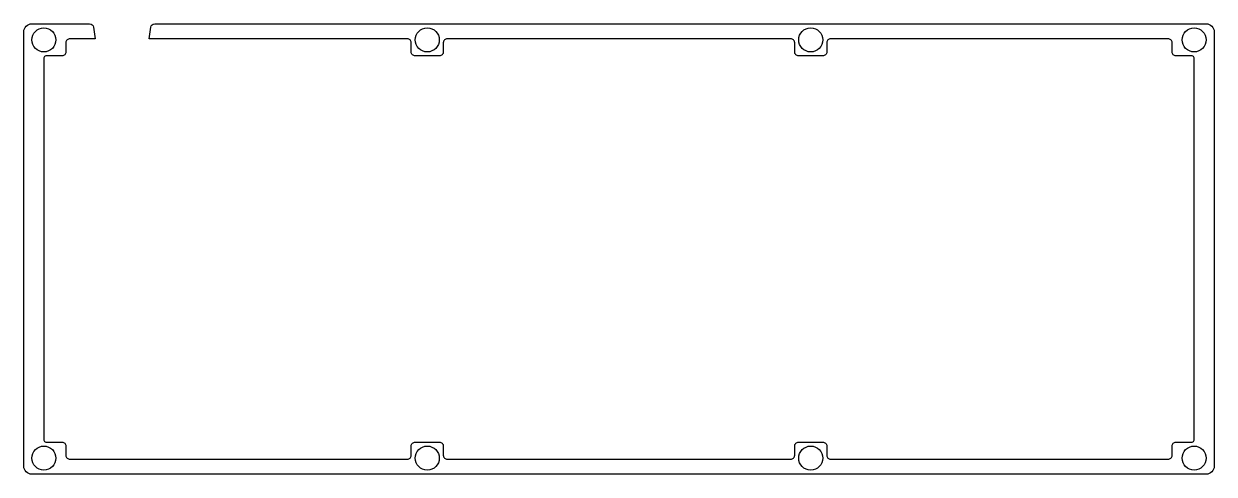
# Model space of a CAD drawing. Header units: millimetres. Extents: x -355 to -59, y -104 to 8.
import ezdxf

# ---------------------------------------------------------------- set-up
doc = ezdxf.new("R2010")
doc.units = ezdxf.units.MM
doc.layers.get('0').update_dxf_attribs({"linetype": 'CONTINUOUS'})

msp = doc.modelspace()

# ---------------------------------------------------------------- linework, layer by layer
msp.add_lwpolyline([(-350.48, -0.03), (-350.48, -95.23, 0.414214), (-349.98, -95.73), (-345.97, -95.73, -0.414214), (-344.98, -96.72), (-344.98, -99, 0.414214), (-343.98, -100), (-259.91, -100, 0.414214), (-258.91, -99), (-258.91, -96.72, -0.414214), (-257.91, -95.73), (-251.91, -95.73, -0.414214), (-250.91, -96.72), (-250.91, -99, 0.414214), (-249.91, -100), (-164.34, -100, 0.414214), (-163.34, -99), (-163.34, -96.72, -0.414214), (-162.34, -95.73), (-156.34, -95.73, -0.414214), (-155.34, -96.72), (-155.34, -99, 0.414214), (-154.34, -100), (-70.27, -100, 0.414214), (-69.27, -99), (-69.27, -96.72, -0.414214), (-68.27, -95.73), (-64.27, -95.73, 0.414214), (-63.77, -95.23), (-63.77, -0.03, 0.414214), (-64.27, 0.47), (-68.27, 0.47, -0.414214), (-69.27, 1.47), (-69.27, 3.75, 0.414214), (-70.27, 4.75), (-154.34, 4.75, 0.414214), (-155.34, 3.75), (-155.34, 1.47, -0.414214), (-156.34, 0.47), (-162.34, 0.47, -0.414214), (-163.34, 1.47), (-163.34, 3.75, 0.414214), (-164.34, 4.75), (-249.91, 4.75, 0.414214), (-250.91, 3.75), (-250.91, 1.47, -0.414214), (-251.91, 0.47), (-257.91, 0.47, -0.414214), (-258.91, 1.47), (-258.91, 3.75, 0.414214), (-259.91, 4.75), (-324.23, 4.75), (-323.83, 7.62, -0.373387), (-322.84, 8.47), (-60.78, 8.47, -0.414214), (-58.78, 6.47), (-58.78, -101.73, -0.414214), (-60.78, -103.73), (-353.47, -103.73, -0.414214), (-355.48, -101.73), (-355.48, 6.47, -0.414214), (-353.47, 8.47), (-339.06, 8.47, -0.373387), (-338.07, 7.62), (-337.67, 4.75), (-343.98, 4.75, 0.414214), (-344.98, 3.75), (-344.98, 1.47, -0.414214), (-345.97, 0.47), (-349.98, 0.47, 0.414214)], format="xyb", close=True)
for centre in [(-350.48, 4.47), (-254.91, 4.47), (-159.34, 4.47), (-63.77, 4.47), (-350.48, -99.72), (-254.91, -99.72), (-159.34, -99.72), (-63.77, -99.72)]:
    msp.add_circle(centre, 3)

doc.saveas('drawing.dxf')
